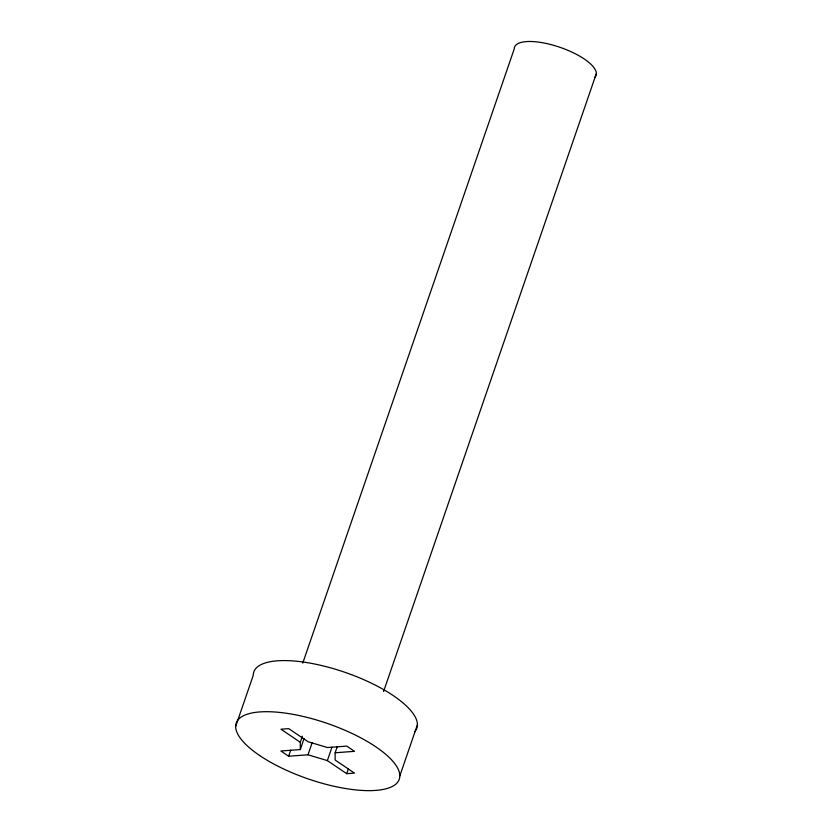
<?xml version="1.0" encoding="UTF-8"?>
<svg xmlns="http://www.w3.org/2000/svg" width="832" height="832" viewBox="0 0 832 832"><rect width="100%" height="100%" fill="white"/><g stroke="black" fill="none" stroke-linecap="round" stroke-linejoin="round"><path stroke-width="1.25" d="M337.22 746.689L335.13 752.773L335.14 760.032L354.453 773.105L346.705 773.687L327.35 760.604L308.006 754.79L288.621 756.226L280.894 750.994L300.279 749.559L300.3 742.3L302.401 736.216M235.654 726.461L253.25 675.355A86.226 29.349 19 0 1 346.174 672.745A86.226 29.349 19 0 1 414.596 731.879M302.754 663.135L514.259 48.87A43.108 14.674 19 0 1 560.726 47.57A43.108 14.674 19 0 1 594.932 77.126M288.621 756.226L290.722 750.142M300.279 749.559L304.044 738.608M308.006 754.79L312.187 742.622M327.35 760.604L331.958 747.219M346.705 773.687L348.379 768.82M383.573 691.517L596.346 73.57M399.828 775.861L417.425 724.755M335.13 752.773L354.505 751.338L346.778 746.106L327.402 747.542L308.058 741.718L288.735 728.645L280.987 729.217L300.3 742.3M259.605 755.477A86.226 29.349 19 0 0 396.999 782.985A86.226 29.349 19 0 0 296.608 715.031A86.226 29.349 19 0 0 259.605 755.477"/></g></svg>
